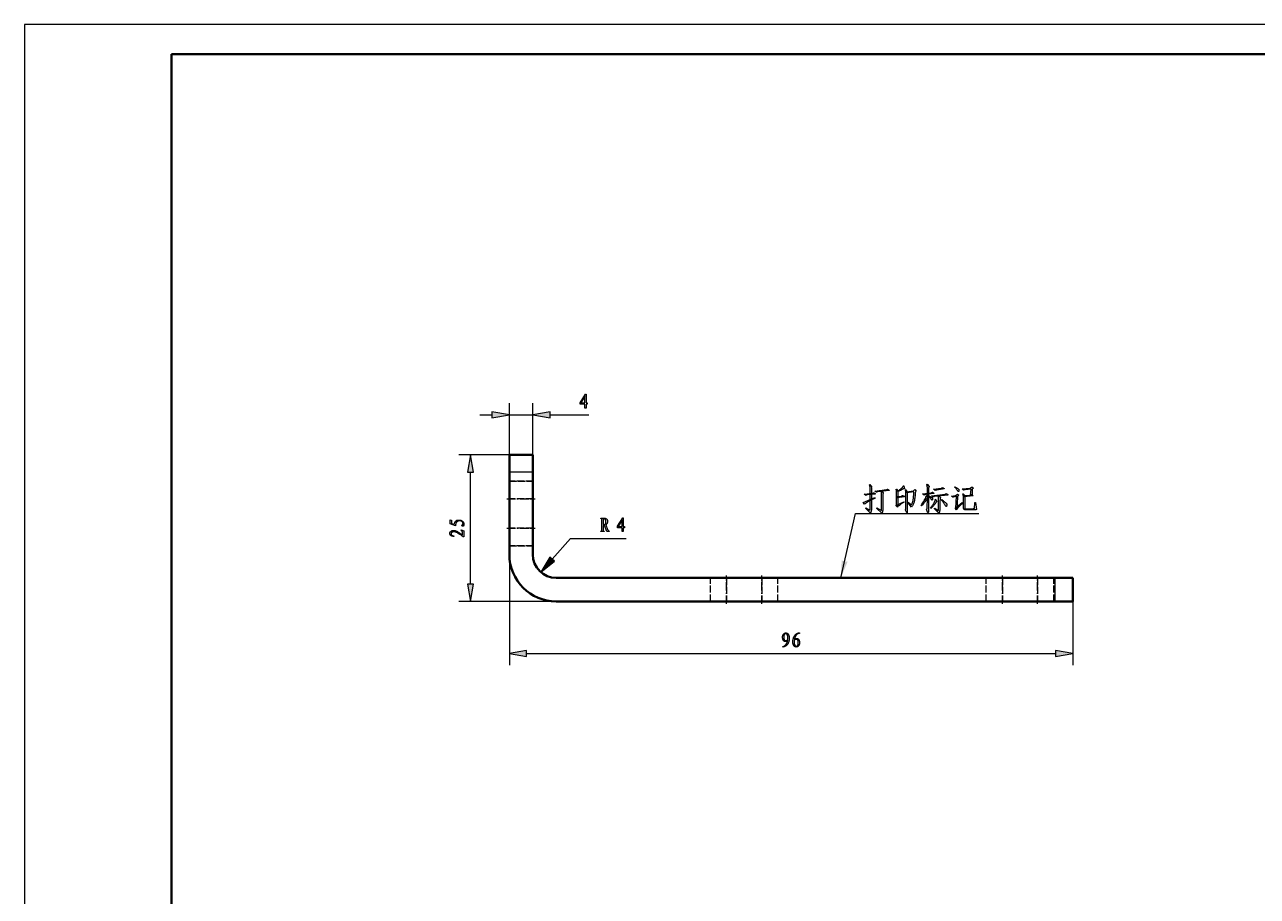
# Model space of a CAD drawing. Extents: x 0 to 420, y 0 to 297.
# Drawn here: x 0 to 210, y 148.5 to 297 of the extents above; entities that cross this region are included whole.
import ezdxf

# ---------------------------------------------------------------- set-up
doc = ezdxf.new("R2010")
doc.units = 0
doc.linetypes.add('DASHDOT', pattern=[18.5, 12, -3, 0.5, -3])
doc.linetypes.add('DASHED', pattern=[15, 12, -3])

msp = doc.modelspace()

# ---------------------------------------------------------------- linework, layer by layer
at = {"color": 7, "lineweight": 25}
for p, q in [((420, 297), (0, 297)), ((0, 297), (0, 0))]:
    msp.add_line(p, q, dxfattribs=at)
at = {"color": 7, "lineweight": 50}
for p, q in [((415, 292), (25, 292)), ((25, 292), (25, 5)), ((175.57, 202.74), (90.57, 202.74)), ((175.57, 198.74), (90.57, 198.74))]:
    msp.add_line(p, q, dxfattribs=at)
at = {"color": 5, "lineweight": 25, "ltscale": 0.219818}
for p, q in [((82.57, 223.74), (82.57, 232.53)), ((86.57, 223.74), (86.57, 232.53))]:
    msp.add_line(p, q, dxfattribs=at)
at = {"color": 5, "lineweight": 25, "ltscale": 0.051139}
msp.add_line((77.57, 230.53), (79.61, 230.53), dxfattribs=at)
at = {"color": 5, "lineweight": 25, "ltscale": 0.1}
msp.add_line((82.57, 230.53), (86.57, 230.53), dxfattribs=at)
at = {"color": 5, "lineweight": 25, "ltscale": 0.165522}
msp.add_line((89.52, 230.53), (96.14, 230.53), dxfattribs=at)
at = {"color": 5, "lineweight": 25, "ltscale": 0.215726}
msp.add_line((82.57, 223.74), (73.94, 223.74), dxfattribs=at)
at = {"color": 7, "lineweight": 50, "ltscale": 0.075}
for p, q in [((82.57, 220.74), (82.57, 223.74)), ((86.57, 220.74), (86.57, 223.74)), ((178.57, 202.74), (175.57, 202.74)), ((178.57, 198.74), (175.57, 198.74))]:
    msp.add_line(p, q, dxfattribs=at)
at = {"color": 7, "lineweight": 50, "ltscale": 0.1}
for p, q in [((86.57, 223.74), (82.57, 223.74)), ((178.57, 198.74), (178.57, 202.74))]:
    msp.add_line(p, q, dxfattribs=at)
at = {"color": 5, "lineweight": 25, "ltscale": 0.477279}
msp.add_line((75.94, 201.69), (75.94, 220.78), dxfattribs=at)
at = {"color": 7, "lineweight": 25, "ltscale": 0.1}
for p, q in [((86.57, 220.74), (82.57, 220.74)), ((175.57, 198.74), (175.57, 202.74))]:
    msp.add_line(p, q, dxfattribs=at)
at = {"color": 7, "lineweight": 50, "ltscale": 0.35}
for p, q in [((82.57, 206.74), (82.57, 220.74)), ((86.57, 206.74), (86.57, 220.74))]:
    msp.add_line(p, q, dxfattribs=at)
at = {"color": 7, "linetype": 'DASHED', "lineweight": 25, "ltscale": 0.1}
for p, q in [((86.57, 220.74), (82.57, 220.74)), ((82.57, 219.24), (86.57, 219.24)), ((86.57, 219.24), (82.57, 219.24)), ((86.57, 216.24), (82.57, 216.24)), ((86.57, 216.24), (82.57, 216.24)), ((86.57, 216.24), (82.57, 216.24)), ((86.57, 216.24), (82.57, 216.24)), ((86.57, 211.24), (82.57, 211.24)), ((86.57, 211.24), (82.57, 211.24)), ((86.57, 211.24), (82.57, 211.24)), ((86.57, 211.24), (82.57, 211.24)), ((82.57, 208.24), (86.57, 208.24)), ((86.57, 208.24), (82.57, 208.24)), ((116.82, 198.74), (116.82, 202.74)), ((116.82, 198.74), (116.82, 202.74)), ((119.57, 202.74), (119.57, 198.74)), ((119.57, 202.74), (119.57, 198.74)), ((119.57, 202.74), (119.57, 198.74)), ((119.57, 202.74), (119.57, 198.74)), ((125.57, 202.74), (125.57, 198.74)), ((125.57, 202.74), (125.57, 198.74)), ((125.57, 202.74), (125.57, 198.74)), ((125.57, 202.74), (125.57, 198.74)), ((128.32, 198.74), (128.32, 202.74)), ((128.32, 198.74), (128.32, 202.74)), ((163.82, 198.74), (163.82, 202.74)), ((163.82, 198.74), (163.82, 202.74)), ((166.57, 202.74), (166.57, 198.74)), ((166.57, 202.74), (166.57, 198.74)), ((166.57, 202.74), (166.57, 198.74)), ((166.57, 202.74), (166.57, 198.74)), ((172.57, 202.74), (172.57, 198.74)), ((172.57, 202.74), (172.57, 198.74)), ((172.57, 202.74), (172.57, 198.74)), ((172.57, 202.74), (172.57, 198.74)), ((175.32, 198.74), (175.32, 202.74)), ((175.32, 198.74), (175.32, 202.74)), ((175.57, 198.74), (175.57, 202.74))]:
    msp.add_line(p, q, dxfattribs=at)
at = {"color": 14, "linetype": 'DASHDOT', "lineweight": 25, "ltscale": 0.12}
for p, q in [((82.17, 216.24), (86.97, 216.24)), ((82.17, 211.24), (86.97, 211.24)), ((119.57, 198.34), (119.57, 203.14)), ((125.57, 198.34), (125.57, 203.14)), ((166.57, 198.34), (166.57, 203.14)), ((172.57, 198.34), (172.57, 203.14))]:
    msp.add_line(p, q, dxfattribs=at)
at = {"color": 5, "lineweight": 25, "ltscale": 0.117766}
msp.add_line((89.87, 205.95), (92.99, 209.49), dxfattribs=at)
at = {"color": 5, "lineweight": 25, "ltscale": 0.2375}
msp.add_line((92.99, 209.49), (102.49, 209.49), dxfattribs=at)
at = {"color": 5, "lineweight": 25, "ltscale": 0.471498}
msp.add_line((82.57, 206.74), (82.57, 187.88), dxfattribs=at)
at = {"color": 5, "lineweight": 25, "ltscale": 0.415726}
msp.add_line((90.57, 198.74), (73.94, 198.74), dxfattribs=at)
at = {"color": 5, "lineweight": 25, "ltscale": 0.271498}
msp.add_line((178.57, 198.74), (178.57, 187.88), dxfattribs=at)
at = {"color": 5, "lineweight": 25}
msp.add_line((85.52, 189.88), (175.61, 189.88), dxfattribs=at)
for points in [[(95.64, 234.03), (95.64, 232.56), (95.83, 232.56), (95.83, 232.34), (95.64, 232.34), (95.64, 231.68), (95.43, 231.68), (95.43, 232.34), (94.65, 232.34), (94.65, 232.58), (95.53, 234.03)], [(95.43, 232.56), (95.43, 233.69), (94.77, 232.56)], [(79.61, 230.01), (82.57, 230.53), (79.61, 231.05)], [(89.52, 231.05), (86.57, 230.53), (89.52, 230.01)], [(76.46, 220.78), (75.94, 223.74), (75.42, 220.78)], [(74.08, 212.47), (74.02, 212.47), (73.97, 212.46), (73.91, 212.45), (73.86, 212.44), (73.81, 212.42), (73.77, 212.4), (73.72, 212.37), (73.68, 212.34), (73.64, 212.3), (73.6, 212.26), (73.56, 212.22), (73.53, 212.17), (73.5, 212.12), (73.47, 212.06), (73.45, 212), (73.43, 211.93), (73.41, 211.86), (73.4, 211.79), (73.39, 211.71), (73.38, 211.62), (72.49, 211.98), (72.49, 212.66), (72.71, 212.56), (72.71, 212), (73.16, 211.83), (73.18, 211.9), (73.19, 211.97), (73.21, 212.04), (73.23, 212.1), (73.26, 212.16), (73.28, 212.22), (73.31, 212.27), (73.34, 212.32), (73.38, 212.37), (73.41, 212.41), (73.45, 212.44), (73.49, 212.48), (73.54, 212.51), (73.59, 212.53), (73.65, 212.56), (73.7, 212.57), (73.77, 212.59), (73.83, 212.6), (73.9, 212.6), (73.97, 212.61), (74.05, 212.6), (74.12, 212.6), (74.19, 212.59), (74.25, 212.57), (74.31, 212.56), (74.37, 212.53), (74.43, 212.51), (74.48, 212.48), (74.53, 212.44), (74.58, 212.41), (74.63, 212.37), (74.67, 212.33), (74.7, 212.28), (74.73, 212.24), (74.76, 212.2), (74.78, 212.15), (74.8, 212.11), (74.81, 212.06), (74.82, 212.01), (74.83, 211.96), (74.83, 211.92), (74.83, 211.87), (74.83, 211.83), (74.83, 211.79), (74.82, 211.76), (74.82, 211.73), (74.81, 211.7), (74.8, 211.67), (74.79, 211.65), (74.78, 211.63), (74.77, 211.62), (74.76, 211.61), (74.74, 211.59), (74.73, 211.58), (74.71, 211.57), (74.7, 211.57), (74.68, 211.56), (74.67, 211.56), (74.65, 211.55), (74.64, 211.55), (74.62, 211.55), (74.61, 211.56), (74.59, 211.56), (74.58, 211.56), (74.57, 211.57), (74.56, 211.58), (74.55, 211.59), (74.54, 211.6), (74.53, 211.61), (74.52, 211.62), (74.51, 211.63), (74.51, 211.65), (74.51, 211.66), (74.5, 211.68), (74.5, 211.69), (74.5, 211.7), (74.5, 211.72), (74.51, 211.73), (74.51, 211.74), (74.51, 211.76), (74.52, 211.77), (74.53, 211.78), (74.54, 211.8), (74.55, 211.81), (74.57, 211.82), (74.59, 211.83), (74.61, 211.84), (74.63, 211.85), (74.65, 211.86), (74.68, 211.87), (74.68, 211.94), (74.67, 212), (74.66, 212.06), (74.65, 212.11), (74.64, 212.16), (74.62, 212.21), (74.6, 212.25), (74.58, 212.29), (74.55, 212.32), (74.52, 212.35), (74.49, 212.37), (74.45, 212.39), (74.41, 212.41), (74.37, 212.42), (74.33, 212.44), (74.29, 212.45), (74.24, 212.46), (74.19, 212.46), (74.13, 212.47)], [(98.53, 211.63), (98.53, 210.85), (98.53, 210.83), (98.54, 210.81), (98.55, 210.78), (98.57, 210.77), (98.59, 210.75), (98.61, 210.74), (98.63, 210.73), (98.66, 210.72), (98.69, 210.72), (98.72, 210.72), (98.72, 210.64), (98.14, 210.64), (98.14, 210.72), (98.17, 210.72), (98.2, 210.72), (98.22, 210.73), (98.24, 210.74), (98.26, 210.75), (98.28, 210.76), (98.29, 210.78), (98.31, 210.8), (98.31, 210.82), (98.32, 210.84), (98.32, 212.73), (98.31, 212.75), (98.31, 212.77), (98.29, 212.79), (98.28, 212.81), (98.26, 212.82), (98.24, 212.83), (98.22, 212.84), (98.2, 212.85), (98.17, 212.85), (98.14, 212.85), (98.14, 212.93), (98.74, 212.93), (98.8, 212.93), (98.85, 212.92), (98.9, 212.91), (98.95, 212.89), (98.99, 212.88), (99.03, 212.86), (99.07, 212.84), (99.1, 212.82), (99.13, 212.79), (99.16, 212.77), (99.19, 212.74), (99.21, 212.71), (99.23, 212.68), (99.24, 212.64), (99.26, 212.6), (99.27, 212.56), (99.28, 212.51), (99.29, 212.47), (99.29, 212.42), (99.29, 212.37), (99.29, 212.31), (99.29, 212.26), (99.28, 212.22), (99.27, 212.17), (99.26, 212.13), (99.25, 212.09), (99.23, 212.05), (99.22, 212.02), (99.2, 211.99), (99.18, 211.96), (99.15, 211.93), (99.13, 211.9), (99.11, 211.88), (99.09, 211.86), (99.08, 211.84), (99.06, 211.82), (99.05, 211.81), (99.04, 211.8), (99.03, 211.79), (99.02, 211.78), (99.32, 211.01), (99.34, 210.95), (99.37, 210.91), (99.39, 210.86), (99.42, 210.83), (99.44, 210.8), (99.47, 210.77), (99.5, 210.75), (99.53, 210.73), (99.56, 210.72), (99.59, 210.72), (99.59, 210.64), (99.2, 210.64), (98.79, 211.69), (98.74, 211.69), (98.71, 211.69), (98.67, 211.68), (98.64, 211.68), (98.61, 211.67), (98.59, 211.67), (98.57, 211.66), (98.55, 211.65), (98.54, 211.64)], [(98.94, 212.69), (98.92, 212.71), (98.9, 212.73), (98.88, 212.74), (98.86, 212.76), (98.84, 212.77), (98.81, 212.78), (98.79, 212.79), (98.76, 212.79), (98.73, 212.79), (98.7, 212.8), (98.68, 212.8), (98.65, 212.79), (98.62, 212.79), (98.6, 212.79), (98.58, 212.78), (98.57, 212.77), (98.55, 212.76), (98.54, 212.75), (98.53, 212.74), (98.53, 212.73), (98.53, 211.91), (98.53, 211.89), (98.54, 211.88), (98.55, 211.87), (98.57, 211.85), (98.58, 211.85), (98.6, 211.84), (98.62, 211.83), (98.64, 211.83), (98.66, 211.83), (98.69, 211.83), (98.72, 211.83), (98.75, 211.83), (98.77, 211.84), (98.8, 211.84), (98.83, 211.85), (98.85, 211.87), (98.87, 211.88), (98.89, 211.9), (98.91, 211.92), (98.93, 211.94), (98.95, 211.97), (98.96, 211.99), (98.97, 212.02), (98.99, 212.06), (99, 212.09), (99, 212.13), (99.01, 212.17), (99.01, 212.22), (99.02, 212.27), (99.02, 212.32), (99.02, 212.37), (99.02, 212.42), (99.01, 212.46), (99.01, 212.5), (99, 212.54), (98.99, 212.58), (98.98, 212.61), (98.97, 212.64), (98.95, 212.66)], [(101.99, 212.99), (101.99, 211.51), (102.18, 211.51), (102.18, 211.29), (101.99, 211.29), (101.99, 210.64), (101.78, 210.64), (101.78, 211.29), (101, 211.29), (101, 211.54), (101.88, 212.99)], [(101.78, 211.51), (101.78, 212.65), (101.13, 211.51)], [(74.57, 210.06), (74.57, 210.6), (74.56, 210.62), (74.55, 210.65), (74.54, 210.68), (74.52, 210.7), (74.51, 210.73), (74.49, 210.75), (74.46, 210.77), (74.44, 210.8), (74.41, 210.82), (74.38, 210.84), (74.38, 210.92), (74.79, 210.79), (74.79, 209.76), (74.71, 209.76), (74.55, 209.87), (74.41, 209.97), (74.28, 210.07), (74.16, 210.15), (74.05, 210.22), (73.95, 210.29), (73.86, 210.34), (73.79, 210.39), (73.72, 210.43), (73.67, 210.46), (73.62, 210.48), (73.57, 210.5), (73.52, 210.52), (73.47, 210.54), (73.42, 210.55), (73.37, 210.56), (73.33, 210.57), (73.28, 210.58), (73.23, 210.58), (73.18, 210.58), (73.13, 210.58), (73.09, 210.58), (73.05, 210.58), (73, 210.57), (72.96, 210.57), (72.93, 210.56), (72.89, 210.55), (72.86, 210.54), (72.82, 210.53), (72.79, 210.51), (72.76, 210.5), (72.74, 210.48), (72.71, 210.46), (72.7, 210.44), (72.68, 210.42), (72.66, 210.39), (72.65, 210.36), (72.65, 210.33), (72.64, 210.3), (72.64, 210.27), (72.64, 210.23), (72.65, 210.2), (72.65, 210.17), (72.66, 210.14), (72.68, 210.11), (72.69, 210.09), (72.71, 210.07), (72.73, 210.04), (72.75, 210.03), (72.78, 210.01), (72.81, 209.99), (72.83, 209.98), (72.86, 209.96), (72.89, 209.95), (72.92, 209.94), (72.96, 209.93), (72.99, 209.92), (73.02, 209.91), (73.06, 209.9), (73.09, 209.9), (73.09, 209.82), (73.02, 209.83), (72.95, 209.84), (72.89, 209.85), (72.83, 209.86), (72.78, 209.87), (72.73, 209.89), (72.69, 209.91), (72.65, 209.93), (72.62, 209.95), (72.59, 209.97), (72.57, 209.99), (72.55, 210.01), (72.53, 210.03), (72.52, 210.06), (72.5, 210.08), (72.49, 210.11), (72.48, 210.13), (72.47, 210.15), (72.46, 210.18), (72.46, 210.21), (72.45, 210.23), (72.45, 210.26), (72.45, 210.28), (72.45, 210.31), (72.45, 210.33), (72.45, 210.36), (72.45, 210.38), (72.45, 210.41), (72.45, 210.43), (72.46, 210.46), (72.46, 210.48), (72.47, 210.51), (72.48, 210.53), (72.5, 210.56), (72.51, 210.58), (72.53, 210.61), (72.56, 210.63), (72.58, 210.66), (72.61, 210.68), (72.64, 210.71), (72.68, 210.73), (72.71, 210.75), (72.75, 210.77), (72.79, 210.78), (72.84, 210.8), (72.89, 210.81), (72.94, 210.82), (72.99, 210.82), (73.05, 210.83), (73.11, 210.83), (73.17, 210.83), (73.23, 210.82), (73.29, 210.81), (73.35, 210.8), (73.41, 210.78), (73.48, 210.76), (73.54, 210.73), (73.6, 210.71), (73.67, 210.67), (73.73, 210.64), (73.8, 210.6), (73.87, 210.55), (73.95, 210.5), (74.03, 210.45), (74.11, 210.4), (74.19, 210.34), (74.28, 210.28), (74.37, 210.21), (74.47, 210.14)], [(89.48, 206.3), (87.92, 203.74), (90.27, 205.61)], [(75.42, 201.69), (75.94, 198.74), (76.46, 201.69)], [(130.25, 192.46), (130.25, 192.38), (130.25, 192.31), (130.24, 192.23), (130.23, 192.16), (130.22, 192.09), (130.2, 192.01), (130.18, 191.94), (130.16, 191.87), (130.14, 191.8), (130.11, 191.73), (130.08, 191.66), (130.05, 191.59), (130.01, 191.53), (129.98, 191.47), (129.94, 191.42), (129.9, 191.36), (129.86, 191.32), (129.82, 191.27), (129.77, 191.23), (129.73, 191.19), (129.68, 191.16), (129.63, 191.13), (129.57, 191.1), (129.52, 191.07), (129.46, 191.05), (129.41, 191.03), (129.35, 191.01), (129.29, 191), (129.22, 190.98), (129.16, 190.97), (129.16, 191.06), (129.22, 191.07), (129.27, 191.09), (129.33, 191.11), (129.38, 191.13), (129.43, 191.16), (129.47, 191.18), (129.52, 191.22), (129.56, 191.25), (129.59, 191.28), (129.63, 191.32), (129.66, 191.36), (129.69, 191.4), (129.72, 191.44), (129.75, 191.49), (129.78, 191.53), (129.8, 191.57), (129.82, 191.61), (129.84, 191.66), (129.86, 191.7), (129.88, 191.75), (129.89, 191.79), (129.9, 191.83), (129.92, 191.87), (129.93, 191.91), (129.94, 191.94), (129.95, 191.98), (129.96, 192.01), (129.97, 192.03), (129.97, 192.06), (129.98, 192.08), (129.95, 192.07), (129.93, 192.05), (129.91, 192.03), (129.89, 192.02), (129.86, 192.01), (129.84, 191.99), (129.82, 191.98), (129.8, 191.97), (129.79, 191.96), (129.77, 191.94), (129.75, 191.93), (129.73, 191.93), (129.71, 191.92), (129.68, 191.91), (129.66, 191.91), (129.64, 191.9), (129.61, 191.9), (129.58, 191.9), (129.55, 191.9), (129.52, 191.9), (129.49, 191.91), (129.46, 191.92), (129.43, 191.93), (129.4, 191.95), (129.37, 191.97), (129.34, 191.99), (129.32, 192.02), (129.29, 192.05), (129.27, 192.08), (129.24, 192.12), (129.22, 192.16), (129.2, 192.21), (129.18, 192.25), (129.16, 192.3), (129.15, 192.35), (129.14, 192.41), (129.13, 192.46), (129.12, 192.52), (129.12, 192.57), (129.12, 192.64), (129.12, 192.7), (129.12, 192.75), (129.13, 192.81), (129.14, 192.86), (129.16, 192.92), (129.17, 192.97), (129.19, 193.01), (129.21, 193.06), (129.24, 193.1), (129.27, 193.14), (129.3, 193.18), (129.33, 193.21), (129.36, 193.24), (129.39, 193.27), (129.41, 193.29), (129.44, 193.32), (129.47, 193.33), (129.5, 193.34), (129.52, 193.35), (129.55, 193.36), (129.57, 193.36), (129.6, 193.37), (129.63, 193.37), (129.65, 193.37), (129.68, 193.37), (129.71, 193.37), (129.74, 193.37), (129.76, 193.37), (129.79, 193.36), (129.82, 193.36), (129.85, 193.35), (129.88, 193.34), (129.91, 193.33), (129.94, 193.31), (129.97, 193.28), (129.99, 193.25), (130.02, 193.22), (130.05, 193.18), (130.08, 193.13), (130.11, 193.09), (130.14, 193.03), (130.16, 192.98), (130.18, 192.92), (130.2, 192.86), (130.22, 192.8), (130.23, 192.74), (130.24, 192.67), (130.25, 192.6), (130.25, 192.53)], [(129.92, 193.03), (129.9, 193.08), (129.88, 193.12), (129.85, 193.15), (129.82, 193.18), (129.79, 193.2), (129.76, 193.22), (129.72, 193.24), (129.68, 193.24), (129.64, 193.25), (129.59, 193.24), (129.54, 193.23), (129.5, 193.21), (129.47, 193.18), (129.44, 193.15), (129.41, 193.1), (129.39, 193.04), (129.37, 192.97), (129.36, 192.9), (129.35, 192.81), (129.34, 192.72), (129.34, 192.62), (129.35, 192.53), (129.35, 192.45), (129.36, 192.38), (129.37, 192.32), (129.38, 192.27), (129.39, 192.22), (129.41, 192.18), (129.43, 192.15), (129.45, 192.13), (129.48, 192.11), (129.5, 192.1), (129.52, 192.09), (129.55, 192.08), (129.57, 192.07), (129.59, 192.06), (129.62, 192.06), (129.64, 192.06), (129.66, 192.06), (129.68, 192.06), (129.71, 192.07), (129.73, 192.07), (129.75, 192.08), (129.77, 192.08), (129.79, 192.09), (129.81, 192.1), (129.83, 192.11), (129.85, 192.12), (129.87, 192.13), (129.89, 192.14), (129.91, 192.15), (129.92, 192.16), (129.94, 192.17), (129.95, 192.19), (129.96, 192.2), (129.97, 192.21), (129.98, 192.23), (129.99, 192.25), (129.99, 192.26), (130, 192.28), (130, 192.3), (130.01, 192.32), (130.01, 192.34), (130.01, 192.37), (130.01, 192.4), (130.02, 192.43), (130.02, 192.46), (130.02, 192.5), (130.02, 192.54), (130.02, 192.58), (130.02, 192.62), (130.02, 192.67), (130.01, 192.71), (130, 192.75), (130, 192.8), (129.99, 192.84), (129.97, 192.89), (129.96, 192.94), (129.94, 192.98)], [(131.88, 192.24), (131.9, 192.2), (131.92, 192.15), (131.94, 192.11), (131.96, 192.06), (131.97, 192.01), (131.98, 191.96), (131.99, 191.9), (132, 191.84), (132, 191.78), (132, 191.72), (132, 191.66), (132, 191.6), (131.99, 191.54), (131.98, 191.48), (131.97, 191.43), (131.95, 191.37), (131.93, 191.32), (131.91, 191.28), (131.89, 191.23), (131.86, 191.19), (131.83, 191.15), (131.8, 191.11), (131.76, 191.08), (131.72, 191.05), (131.68, 191.03), (131.64, 191.01), (131.59, 190.99), (131.54, 190.98), (131.49, 190.98), (131.43, 190.97), (131.38, 190.98), (131.33, 190.98), (131.28, 191), (131.23, 191.02), (131.19, 191.04), (131.15, 191.07), (131.11, 191.1), (131.07, 191.14), (131.04, 191.18), (131.01, 191.23), (130.98, 191.29), (130.96, 191.34), (130.94, 191.4), (130.92, 191.46), (130.9, 191.52), (130.89, 191.59), (130.88, 191.65), (130.87, 191.72), (130.87, 191.8), (130.87, 191.87), (130.87, 191.94), (130.87, 192.02), (130.88, 192.09), (130.89, 192.16), (130.9, 192.24), (130.92, 192.31), (130.93, 192.38), (130.96, 192.45), (130.98, 192.52), (131, 192.59), (131.03, 192.65), (131.06, 192.72), (131.1, 192.78), (131.13, 192.84), (131.17, 192.9), (131.21, 192.95), (131.25, 193.01), (131.29, 193.06), (131.34, 193.1), (131.39, 193.15), (131.44, 193.19), (131.49, 193.23), (131.54, 193.26), (131.6, 193.29), (131.66, 193.32), (131.72, 193.34), (131.78, 193.35), (131.84, 193.37), (131.91, 193.38), (131.98, 193.38), (131.98, 193.3), (131.92, 193.29), (131.87, 193.28), (131.83, 193.27), (131.78, 193.26), (131.74, 193.24), (131.69, 193.22), (131.65, 193.2), (131.61, 193.17), (131.57, 193.14), (131.54, 193.11), (131.5, 193.08), (131.47, 193.05), (131.44, 193.01), (131.41, 192.97), (131.38, 192.93), (131.35, 192.89), (131.33, 192.84), (131.31, 192.79), (131.28, 192.74), (131.26, 192.69), (131.25, 192.64), (131.23, 192.59), (131.21, 192.54), (131.2, 192.5), (131.19, 192.46), (131.17, 192.42), (131.16, 192.38), (131.15, 192.35), (131.15, 192.32), (131.14, 192.29), (131.16, 192.3), (131.17, 192.31), (131.19, 192.32), (131.21, 192.33), (131.22, 192.34), (131.24, 192.35), (131.26, 192.36), (131.27, 192.37), (131.29, 192.38), (131.31, 192.39), (131.32, 192.4), (131.34, 192.41), (131.36, 192.41), (131.39, 192.42), (131.41, 192.43), (131.44, 192.43), (131.47, 192.43), (131.5, 192.44), (131.54, 192.44), (131.57, 192.44), (131.61, 192.44), (131.64, 192.43), (131.68, 192.42), (131.71, 192.41), (131.74, 192.39), (131.77, 192.37), (131.8, 192.34), (131.83, 192.31), (131.85, 192.28)], [(131.09, 191.78), (131.09, 191.74), (131.09, 191.69), (131.09, 191.65), (131.1, 191.61), (131.11, 191.57), (131.12, 191.53), (131.13, 191.48), (131.15, 191.44), (131.16, 191.4), (131.18, 191.36), (131.2, 191.33), (131.22, 191.29), (131.24, 191.26), (131.26, 191.23), (131.28, 191.2), (131.3, 191.18), (131.32, 191.16), (131.34, 191.15), (131.37, 191.13), (131.39, 191.12), (131.41, 191.12), (131.43, 191.11), (131.46, 191.11), (131.48, 191.12), (131.51, 191.12), (131.53, 191.13), (131.56, 191.14), (131.58, 191.16), (131.61, 191.17), (131.64, 191.19), (131.67, 191.22), (131.69, 191.25), (131.71, 191.29), (131.73, 191.34), (131.75, 191.4), (131.76, 191.46), (131.77, 191.53), (131.78, 191.61), (131.78, 191.7), (131.78, 191.79), (131.78, 191.89), (131.77, 191.97), (131.76, 192.05), (131.74, 192.11), (131.72, 192.16), (131.69, 192.21), (131.66, 192.24), (131.62, 192.27), (131.58, 192.28), (131.53, 192.29), (131.48, 192.29), (131.44, 192.28), (131.39, 192.28), (131.36, 192.28), (131.32, 192.27), (131.29, 192.26), (131.26, 192.25), (131.24, 192.24), (131.21, 192.23), (131.2, 192.22), (131.18, 192.2), (131.17, 192.19), (131.15, 192.18), (131.14, 192.16), (131.13, 192.15), (131.12, 192.13), (131.11, 192.12), (131.11, 192.1), (131.1, 192.09), (131.1, 192.07), (131.1, 192.06), (131.1, 192.04), (131.09, 192.02), (131.09, 191.99), (131.09, 191.96), (131.09, 191.93), (131.09, 191.9), (131.09, 191.86), (131.09, 191.82)], [(85.52, 190.4), (82.57, 189.88), (85.52, 189.36)], [(175.61, 189.36), (178.57, 189.88), (175.61, 190.4)]]:
    msp.add_lwpolyline(points, close=True, dxfattribs=at)
at = {"color": 142, "lineweight": 25}
for points in [[(144.26, 218.06), (144.25, 218.01), (144.25, 217.89), (144.25, 217.69), (144.25, 217.43), (144.25, 217.1), (144.25, 216.69), (144.25, 216.21), (144.25, 215.67), (144.25, 215.05), (144.25, 214.36), (144.24, 214.31), (144.23, 214.25), (144.22, 214.19), (144.21, 214.14), (144.19, 214.09), (144.18, 214.04), (144.16, 213.99), (144.15, 213.94), (144.13, 213.9), (144.11, 213.86), (144.05, 213.86), (143.29, 214.58), (143.33, 214.68), (143.99, 214.3), (144, 214.32), (144.01, 214.33), (144.01, 214.35), (144.02, 214.38), (144.02, 214.4), (144.03, 214.43), (144.03, 214.46), (144.03, 214.5), (144.03, 214.54), (144.03, 214.58), (144.03, 218.05), (144.03, 218.11), (144.03, 218.16), (144.02, 218.21), (144.02, 218.26), (144.01, 218.31), (144, 218.37), (143.98, 218.42), (143.97, 218.47), (143.95, 218.53), (143.93, 218.58), (143.97, 218.64), (144.34, 218.23), (144.33, 218.21), (144.32, 218.2), (144.3, 218.18), (144.29, 218.17), (144.28, 218.15), (144.28, 218.13), (144.27, 218.12), (144.26, 218.1), (144.26, 218.08)], [(149.68, 217.92), (149.58, 217.86), (149.49, 217.81), (149.39, 217.76), (149.3, 217.71), (149.2, 217.66), (149.11, 217.62), (149.01, 217.57), (148.91, 217.53), (148.82, 217.49), (148.72, 217.45), (148.68, 217.53), (148.78, 217.59), (148.88, 217.65), (148.97, 217.7), (149.05, 217.76), (149.12, 217.81), (149.19, 217.85), (149.25, 217.9), (149.31, 217.94), (149.35, 217.98), (149.39, 218.02), (149.43, 218.05), (149.47, 218.09), (149.5, 218.12), (149.53, 218.16), (149.57, 218.2), (149.6, 218.24), (149.63, 218.28), (149.66, 218.32), (149.69, 218.36), (149.72, 218.41), (149.79, 218.41), (149.87, 217.94)], [(153.76, 214.68), (153.76, 214.72), (153.77, 214.79), (153.77, 214.89), (153.77, 215.03), (153.77, 215.19), (153.77, 215.38), (153.78, 215.6), (153.78, 215.86), (153.78, 216.14), (153.78, 216.45), (153.78, 216.77), (153.78, 217.05), (153.78, 217.3), (153.78, 217.52), (153.78, 217.72), (153.78, 217.88), (153.78, 218.01), (153.78, 218.11), (153.78, 218.18), (153.78, 218.22), (153.78, 218.25), (153.77, 218.28), (153.77, 218.31), (153.76, 218.35), (153.75, 218.39), (153.74, 218.44), (153.73, 218.49), (153.72, 218.54), (153.7, 218.6), (153.68, 218.66), (153.76, 218.7), (154.11, 218.33), (154.09, 218.31), (154.07, 218.29), (154.06, 218.27), (154.05, 218.25), (154.03, 218.23), (154.02, 218.21), (154.02, 218.2), (154.01, 218.18), (154.01, 218.16), (154, 218.14), (154, 218.11), (154, 218.04), (154, 217.94), (154, 217.81), (154, 217.65), (153.99, 217.45), (153.99, 217.23), (153.99, 216.96), (153.99, 216.67), (153.99, 216.35), (153.99, 216.02), (153.99, 215.73), (153.99, 215.47), (153.99, 215.24), (153.99, 215.04), (153.99, 214.88), (153.99, 214.75), (153.99, 214.65), (153.99, 214.58), (153.99, 214.55), (153.99, 214.53), (153.99, 214.49), (153.99, 214.45), (153.98, 214.4), (153.98, 214.33), (153.97, 214.26), (153.96, 214.17), (153.96, 214.08), (153.95, 213.97), (153.93, 213.86), (153.86, 213.86), (153.66, 214.4), (153.68, 214.43), (153.69, 214.46), (153.7, 214.48), (153.71, 214.51), (153.72, 214.54), (153.73, 214.57), (153.74, 214.59), (153.75, 214.62), (153.75, 214.65)], [(144.87, 216.36), (144.55, 216.18), (144.26, 216.03), (144, 215.88), (143.77, 215.76), (143.57, 215.64), (143.41, 215.54), (143.28, 215.46), (143.18, 215.39), (143.11, 215.34), (143.07, 215.3), (142.82, 215.57), (144.85, 216.45)], [(143.04, 217), (143.3, 217.03), (143.54, 217.06), (143.76, 217.08), (143.94, 217.1), (144.1, 217.12), (144.23, 217.14), (144.33, 217.15), (144.4, 217.16), (144.45, 217.17), (144.47, 217.18), (144.48, 217.18), (144.49, 217.19), (144.5, 217.19), (144.51, 217.2), (144.53, 217.21), (144.54, 217.21), (144.56, 217.22), (144.59, 217.23), (144.61, 217.24), (144.64, 217.25), (144.89, 217.1), (144.91, 217.04), (143.52, 216.88), (143.51, 216.88), (143.49, 216.88), (143.47, 216.88), (143.45, 216.87), (143.43, 216.86), (143.4, 216.85), (143.38, 216.84), (143.35, 216.83), (143.32, 216.82), (143.29, 216.8)], [(144.85, 217.55), (145.22, 217.59), (145.55, 217.62), (145.84, 217.66), (146.09, 217.69), (146.31, 217.71), (146.49, 217.73), (146.63, 217.75), (146.73, 217.76), (146.79, 217.77), (146.81, 217.77), (146.82, 217.77), (146.83, 217.78), (146.84, 217.79), (146.86, 217.79), (146.88, 217.8), (146.9, 217.81), (146.92, 217.83), (146.94, 217.84), (146.97, 217.86), (147, 217.88), (147.27, 217.68), (147.29, 217.63), (145.32, 217.43), (145.31, 217.43), (145.29, 217.43), (145.28, 217.42), (145.26, 217.42), (145.24, 217.41), (145.22, 217.4), (145.19, 217.39), (145.16, 217.38), (145.14, 217.37), (145.11, 217.35)], [(145.89, 217.55), (145.95, 217.61), (146.28, 217.25), (146.27, 217.23), (146.26, 217.22), (146.25, 217.2), (146.24, 217.18), (146.23, 217.17), (146.23, 217.15), (146.22, 217.14), (146.22, 217.12), (146.21, 217.11), (146.21, 217.1), (146.21, 217.06), (146.21, 216.97), (146.2, 216.84), (146.2, 216.65), (146.2, 216.41), (146.2, 216.12), (146.2, 215.78), (146.2, 215.39), (146.2, 214.95), (146.2, 214.46), (146.19, 214.39), (146.19, 214.32), (146.18, 214.25), (146.17, 214.18), (146.16, 214.11), (146.15, 214.04), (146.13, 213.98), (146.12, 213.92), (146.1, 213.86), (146.08, 213.8), (146.02, 213.8), (145.16, 214.58), (145.2, 214.66), (145.95, 214.25), (145.95, 214.28), (145.95, 214.31), (145.96, 214.34), (145.96, 214.36), (145.97, 214.39), (145.97, 214.42), (145.97, 214.45), (145.98, 214.47), (145.98, 214.5), (145.98, 214.52), (145.98, 217.14), (145.98, 217.17), (145.98, 217.21), (145.98, 217.25), (145.97, 217.29), (145.96, 217.33), (145.95, 217.37), (145.94, 217.41), (145.92, 217.46), (145.91, 217.5)], [(148.54, 215.01), (148.54, 217.37), (148.54, 217.4), (148.54, 217.43), (148.53, 217.47), (148.53, 217.51), (148.52, 217.56), (148.51, 217.61), (148.5, 217.67), (148.48, 217.73), (148.46, 217.79), (148.45, 217.86), (148.52, 217.88), (148.78, 217.57), (148.78, 215.07)], [(149.56, 216.8), (149.87, 216.65), (149.87, 216.57), (148.62, 216.41), (148.62, 216.59), (149.36, 216.69), (149.38, 216.69), (149.4, 216.7), (149.42, 216.71), (149.44, 216.72), (149.46, 216.73), (149.48, 216.74), (149.5, 216.75), (149.52, 216.77), (149.54, 216.79)], [(150.26, 213.82), (150.05, 214.29), (150.07, 214.34), (150.08, 214.39), (150.1, 214.44), (150.11, 214.48), (150.12, 214.52), (150.13, 214.56), (150.14, 214.59), (150.14, 214.62), (150.14, 214.65), (150.14, 214.68), (150.14, 214.71), (150.14, 214.77), (150.14, 214.84), (150.14, 214.94), (150.14, 215.06), (150.14, 215.2), (150.14, 215.36), (150.14, 215.54), (150.14, 215.75), (150.14, 215.97), (150.14, 216.2), (150.14, 216.41), (150.14, 216.59), (150.14, 216.75), (150.14, 216.89), (150.14, 217.01), (150.14, 217.11), (150.14, 217.19), (150.14, 217.25), (150.14, 217.28), (150.14, 217.31), (150.14, 217.34), (150.14, 217.38), (150.13, 217.42), (150.12, 217.47), (150.11, 217.52), (150.1, 217.58), (150.08, 217.64), (150.07, 217.71), (150.05, 217.78), (150.13, 217.8), (150.36, 217.41), (150.36, 214.56), (150.32, 213.82)], [(151.08, 214.79), (150.48, 215.57), (150.54, 215.63), (151.06, 215.2), (151.1, 215.27), (151.14, 215.33), (151.17, 215.4), (151.2, 215.48), (151.23, 215.55), (151.26, 215.63), (151.29, 215.71), (151.31, 215.8), (151.34, 215.88), (151.36, 215.97), (151.37, 216.07), (151.39, 216.18), (151.41, 216.29), (151.42, 216.42), (151.44, 216.56), (151.45, 216.7), (151.46, 216.86), (151.47, 217.03), (151.48, 217.2), (151.49, 217.39), (150.26, 217.23), (150.26, 217.43), (151.36, 217.57), (151.37, 217.57), (151.39, 217.58), (151.41, 217.6), (151.44, 217.61), (151.46, 217.63), (151.49, 217.66), (151.52, 217.69), (151.56, 217.72), (151.59, 217.76), (151.63, 217.8), (151.88, 217.55), (151.86, 217.52), (151.83, 217.49), (151.81, 217.47), (151.79, 217.44), (151.78, 217.42), (151.76, 217.39), (151.75, 217.37), (151.74, 217.35), (151.73, 217.32), (151.73, 217.3), (151.72, 217.28), (151.72, 217.25), (151.72, 217.21), (151.71, 217.17), (151.71, 217.13), (151.7, 217.08), (151.7, 217.02), (151.7, 216.96), (151.69, 216.89), (151.69, 216.81), (151.68, 216.74), (151.68, 216.66), (151.67, 216.57), (151.66, 216.48), (151.65, 216.39), (151.64, 216.3), (151.62, 216.2), (151.61, 216.1), (151.59, 215.99), (151.57, 215.89), (151.55, 215.78), (151.52, 215.67), (151.49, 215.56), (151.45, 215.45), (151.4, 215.34), (151.35, 215.23), (151.29, 215.12), (151.23, 215.01), (151.16, 214.9)], [(152.8, 215.01), (152.72, 215.11), (152.86, 215.31), (152.99, 215.51), (153.12, 215.71), (153.24, 215.91), (153.35, 216.11), (153.45, 216.3), (153.55, 216.5), (153.65, 216.69), (153.74, 216.89), (153.82, 217.08), (153.91, 216.67), (153.84, 216.51), (153.75, 216.36), (153.66, 216.2), (153.56, 216.04), (153.45, 215.87), (153.34, 215.7), (153.21, 215.53), (153.08, 215.36), (152.95, 215.19)], [(153.47, 216.94), (153.45, 216.94), (153.43, 216.93), (153.41, 216.93), (153.39, 216.92), (153.37, 216.91), (153.34, 216.9), (153.32, 216.9), (153.29, 216.89), (153.26, 216.87), (153.23, 216.86), (152.98, 217.06), (154.44, 217.25), (154.46, 217.26), (154.48, 217.27), (154.49, 217.28), (154.51, 217.29), (154.53, 217.3), (154.56, 217.31), (154.58, 217.32), (154.6, 217.33), (154.63, 217.34), (154.66, 217.35), (154.89, 217.2), (154.91, 217.14)], [(154.64, 216.04), (154.56, 216), (154.51, 216.06), (154.47, 216.12), (154.42, 216.18), (154.36, 216.24), (154.31, 216.31), (154.24, 216.37), (154.18, 216.43), (154.12, 216.5), (154.05, 216.56), (153.97, 216.63), (154.01, 216.71), (154.13, 216.65), (154.24, 216.6), (154.33, 216.55), (154.42, 216.51), (154.49, 216.47), (154.54, 216.43), (154.59, 216.4), (154.62, 216.38), (154.65, 216.35), (154.66, 216.34), (154.66, 216.32), (154.66, 216.3), (154.66, 216.28), (154.66, 216.25), (154.66, 216.22), (154.66, 216.19), (154.66, 216.16), (154.65, 216.12), (154.64, 216.08)], [(156.79, 217), (156.8, 217.01), (156.82, 217.02), (156.84, 217.03), (156.86, 217.04), (156.88, 217.05), (156.9, 217.06), (156.92, 217.07), (156.95, 217.09), (156.97, 217.1), (157, 217.12), (157.25, 216.94), (157.25, 216.86), (155.01, 216.59), (154.97, 216.59), (154.94, 216.59), (154.91, 216.58), (154.88, 216.58), (154.86, 216.57), (154.83, 216.56), (154.81, 216.55), (154.79, 216.54), (154.77, 216.53), (154.75, 216.51), (154.48, 216.73)], [(156.63, 218), (156.63, 217.92), (156.38, 217.88), (156.16, 217.85), (155.97, 217.82), (155.8, 217.79), (155.65, 217.77), (155.53, 217.75), (155.44, 217.74), (155.37, 217.73), (155.32, 217.72), (155.3, 217.72), (155.29, 217.72), (155.28, 217.72), (155.27, 217.72), (155.25, 217.71), (155.23, 217.7), (155.21, 217.69), (155.19, 217.68), (155.16, 217.67), (155.14, 217.66), (155.11, 217.64), (154.85, 217.84), (156.16, 218.04), (156.18, 218.04), (156.19, 218.05), (156.21, 218.06), (156.23, 218.07), (156.25, 218.08), (156.28, 218.09), (156.3, 218.1), (156.32, 218.11), (156.35, 218.12), (156.38, 218.13)], [(155.63, 216.71), (155.69, 216.77), (156.04, 216.45), (156.03, 216.43), (156.01, 216.41), (156, 216.39), (155.99, 216.38), (155.98, 216.36), (155.97, 216.34), (155.96, 216.32), (155.96, 216.3), (155.95, 216.28), (155.95, 216.26), (155.94, 216.22), (155.94, 216.16), (155.94, 216.06), (155.93, 215.93), (155.93, 215.77), (155.93, 215.59), (155.93, 215.37), (155.93, 215.11), (155.93, 214.83), (155.93, 214.52), (155.92, 214.44), (155.91, 214.37), (155.91, 214.3), (155.89, 214.23), (155.88, 214.16), (155.87, 214.09), (155.85, 214.03), (155.83, 213.97), (155.81, 213.91), (155.79, 213.86), (155.71, 213.86), (154.97, 214.56), (155.03, 214.62), (155.65, 214.23), (155.66, 214.24), (155.67, 214.26), (155.67, 214.28), (155.68, 214.31), (155.69, 214.33), (155.69, 214.36), (155.7, 214.39), (155.7, 214.43), (155.71, 214.46), (155.71, 214.5), (155.71, 216.22), (155.71, 216.28), (155.7, 216.33), (155.7, 216.39), (155.69, 216.44), (155.68, 216.49), (155.67, 216.54), (155.66, 216.58), (155.66, 216.63), (155.64, 216.67)], [(158.86, 214.64), (158.64, 214.58), (158.72, 216.65), (158.37, 216.57), (158.35, 216.57), (158.33, 216.57), (158.31, 216.56), (158.29, 216.56), (158.27, 216.55), (158.25, 216.54), (158.22, 216.53), (158.19, 216.52), (158.16, 216.51), (158.13, 216.49), (157.88, 216.67), (158.6, 216.8), (158.62, 216.81), (158.65, 216.82), (158.67, 216.83), (158.7, 216.85), (158.73, 216.87), (158.76, 216.89), (158.8, 216.92), (158.83, 216.95), (158.87, 216.98), (158.91, 217.02), (159.13, 216.82), (159.09, 216.79), (159.06, 216.77), (159.03, 216.74), (159, 216.72), (158.98, 216.69), (158.96, 216.68), (158.95, 216.66), (158.94, 216.64), (158.93, 216.63), (158.92, 216.62), (158.92, 216.59), (158.92, 216.52), (158.91, 216.42), (158.91, 216.28), (158.9, 216.1), (158.89, 215.88), (158.89, 215.63), (158.88, 215.33), (158.87, 215)], [(158.47, 218.29), (158.59, 218.21), (158.71, 218.14), (158.81, 218.08), (158.89, 218.02), (158.97, 217.97), (159.03, 217.93), (159.08, 217.89), (159.12, 217.86), (159.14, 217.84), (159.15, 217.83), (159.15, 217.82), (159.15, 217.8), (159.16, 217.78), (159.16, 217.75), (159.15, 217.72), (159.15, 217.68), (159.15, 217.64), (159.14, 217.6), (159.14, 217.54), (159.13, 217.49), (159.03, 217.47), (158.99, 217.55), (158.94, 217.62), (158.88, 217.7), (158.83, 217.78), (158.76, 217.85), (158.7, 217.93), (158.63, 218.01), (158.55, 218.08), (158.47, 218.16), (158.39, 218.23)], [(160.2, 217.78), (160.18, 217.78), (160.16, 217.77), (160.14, 217.77), (160.12, 217.76), (160.09, 217.76), (160.07, 217.75), (160.04, 217.74), (160.01, 217.74), (159.98, 217.73), (159.95, 217.72), (159.7, 217.92), (161.04, 218.05), (161.07, 218.06), (161.11, 218.07), (161.14, 218.08), (161.17, 218.1), (161.2, 218.12), (161.24, 218.14), (161.27, 218.17), (161.31, 218.2), (161.34, 218.23), (161.38, 218.27), (161.63, 218.04), (161.59, 218.01), (161.56, 217.99), (161.53, 217.97), (161.5, 217.95), (161.48, 217.93), (161.47, 217.92), (161.45, 217.9), (161.44, 217.89), (161.44, 217.87), (161.43, 217.86), (161.43, 217.84), (161.43, 217.8), (161.43, 217.74), (161.42, 217.67), (161.42, 217.57), (161.41, 217.46), (161.41, 217.33), (161.4, 217.18), (161.39, 217.01), (161.38, 216.82), (161.16, 216.82), (161.22, 217.88)], [(161, 214.32), (160.4, 214.32), (160.31, 214.33), (160.24, 214.34), (160.17, 214.36), (160.11, 214.38), (160.06, 214.41), (160.01, 214.45), (159.98, 214.5), (159.96, 214.55), (159.94, 214.61), (159.93, 214.68), (159.93, 216.59), (159.93, 216.64), (159.93, 216.68), (159.92, 216.73), (159.91, 216.78), (159.91, 216.83), (159.89, 216.88), (159.88, 216.93), (159.87, 216.98), (159.85, 217.03), (159.83, 217.08), (159.91, 217.08), (160.14, 216.77), (160.14, 214.73), (160.16, 214.69), (160.17, 214.65), (160.19, 214.62), (160.22, 214.59), (160.25, 214.56), (160.28, 214.54), (160.32, 214.53), (160.37, 214.52), (160.42, 214.52), (160.48, 214.52), (161, 214.52), (161.1, 214.52), (161.2, 214.52), (161.29, 214.52), (161.38, 214.53), (161.47, 214.53), (161.55, 214.54), (161.63, 214.55), (161.7, 214.56), (161.78, 214.57), (161.84, 214.58), (161.88, 215.57), (161.98, 215.57), (162.14, 214.38), (162.02, 214.37), (161.9, 214.36), (161.79, 214.35), (161.67, 214.35), (161.56, 214.34), (161.45, 214.33), (161.34, 214.33), (161.22, 214.33), (161.11, 214.32)], [(160.07, 216.77), (161.04, 216.86), (161.07, 216.86), (161.09, 216.87), (161.12, 216.87), (161.15, 216.88), (161.18, 216.89), (161.21, 216.91), (161.25, 216.92), (161.28, 216.94), (161.32, 216.96), (161.36, 216.98), (161.57, 216.73), (160.07, 216.57)], [(148.68, 214.79), (148.39, 215.07), (149.77, 215.71), (149.83, 215.63), (149.63, 215.51), (149.44, 215.4), (149.28, 215.29), (149.13, 215.2), (149.01, 215.11), (148.9, 215.03), (148.82, 214.96), (148.75, 214.9), (148.71, 214.84)], [(154.4, 214.6), (154.32, 214.68), (154.42, 214.8), (154.51, 214.91), (154.6, 215.02), (154.67, 215.12), (154.74, 215.22), (154.8, 215.31), (154.85, 215.39), (154.9, 215.46), (154.94, 215.53), (154.97, 215.59), (155, 215.65), (155.02, 215.71), (155.04, 215.77), (155.07, 215.82), (155.09, 215.88), (155.11, 215.93), (155.12, 215.98), (155.14, 216.04), (155.15, 216.09), (155.16, 216.14), (155.24, 216.12), (155.42, 215.77), (155.39, 215.75), (155.36, 215.72), (155.33, 215.69), (155.3, 215.66), (155.27, 215.63), (155.24, 215.59), (155.2, 215.54), (155.17, 215.49), (155.13, 215.44), (155.1, 215.39), (155.06, 215.33), (155.01, 215.27), (154.96, 215.2), (154.9, 215.13), (154.83, 215.05), (154.76, 214.97), (154.68, 214.88), (154.59, 214.79), (154.5, 214.7)], [(156.95, 215.51), (156.98, 215.48), (157.01, 215.45), (157.03, 215.43), (157.05, 215.41), (157.07, 215.39), (157.08, 215.37), (157.09, 215.35), (157.1, 215.34), (157.11, 215.33), (157.12, 215.32), (157.12, 215.31), (157.12, 215.29), (157.12, 215.27), (157.11, 215.24), (157.1, 215.2), (157.09, 215.16), (157.08, 215.11), (157.06, 215.06), (157.04, 215), (157.02, 214.93), (156.94, 214.93), (156.88, 215.05), (156.81, 215.16), (156.74, 215.28), (156.67, 215.39), (156.59, 215.5), (156.51, 215.61), (156.43, 215.72), (156.34, 215.83), (156.25, 215.94), (156.16, 216.04), (156.24, 216.08), (156.35, 216), (156.45, 215.92), (156.54, 215.85), (156.62, 215.78), (156.7, 215.72), (156.77, 215.67), (156.83, 215.62), (156.88, 215.58), (156.92, 215.54)], [(158.76, 214.36), (158.52, 214.62), (159.7, 215.57), (159.75, 215.52), (159.58, 215.33), (159.43, 215.16), (159.29, 215), (159.16, 214.86), (159.06, 214.74), (158.96, 214.63), (158.89, 214.54), (158.83, 214.47), (158.79, 214.41)]]:
    msp.add_lwpolyline(points, close=True, dxfattribs=at)
at = {"color": 94, "lineweight": 25}
msp.add_lwpolyline([(139.03, 202.74), (141.57, 213.74), (162.57, 213.74)], dxfattribs=at)
at = {"color": 7, "lineweight": 50}
for radius in [8, 4]:
    msp.add_arc((90.57, 206.74), radius, 180, 270, dxfattribs=at)
at = {"color": 5, "lineweight": 25}
for points in [[(79.61, 230.01), (82.57, 230.53), (79.61, 230.01), (79.61, 231.05)], [(89.52, 231.05), (86.57, 230.53), (89.52, 231.05), (89.52, 230.01)], [(76.46, 220.78), (75.94, 223.74), (76.46, 220.78), (75.42, 220.78)], [(89.48, 206.3), (87.92, 203.74), (89.48, 206.3), (90.27, 205.61)], [(75.42, 201.69), (75.94, 198.74), (75.42, 201.69), (76.46, 201.69)], [(85.52, 190.4), (82.57, 189.88), (85.52, 190.4), (85.52, 189.36)], [(175.61, 189.36), (178.57, 189.88), (175.61, 189.36), (175.61, 190.4)]]:
    msp.add_solid(points, dxfattribs=at)
at = {"color": 94, "lineweight": 25}
msp.add_solid([(139.19, 205.73), (139.03, 202.74), (140.2, 205.5)], dxfattribs=at)

doc.saveas('drawing.dxf')
